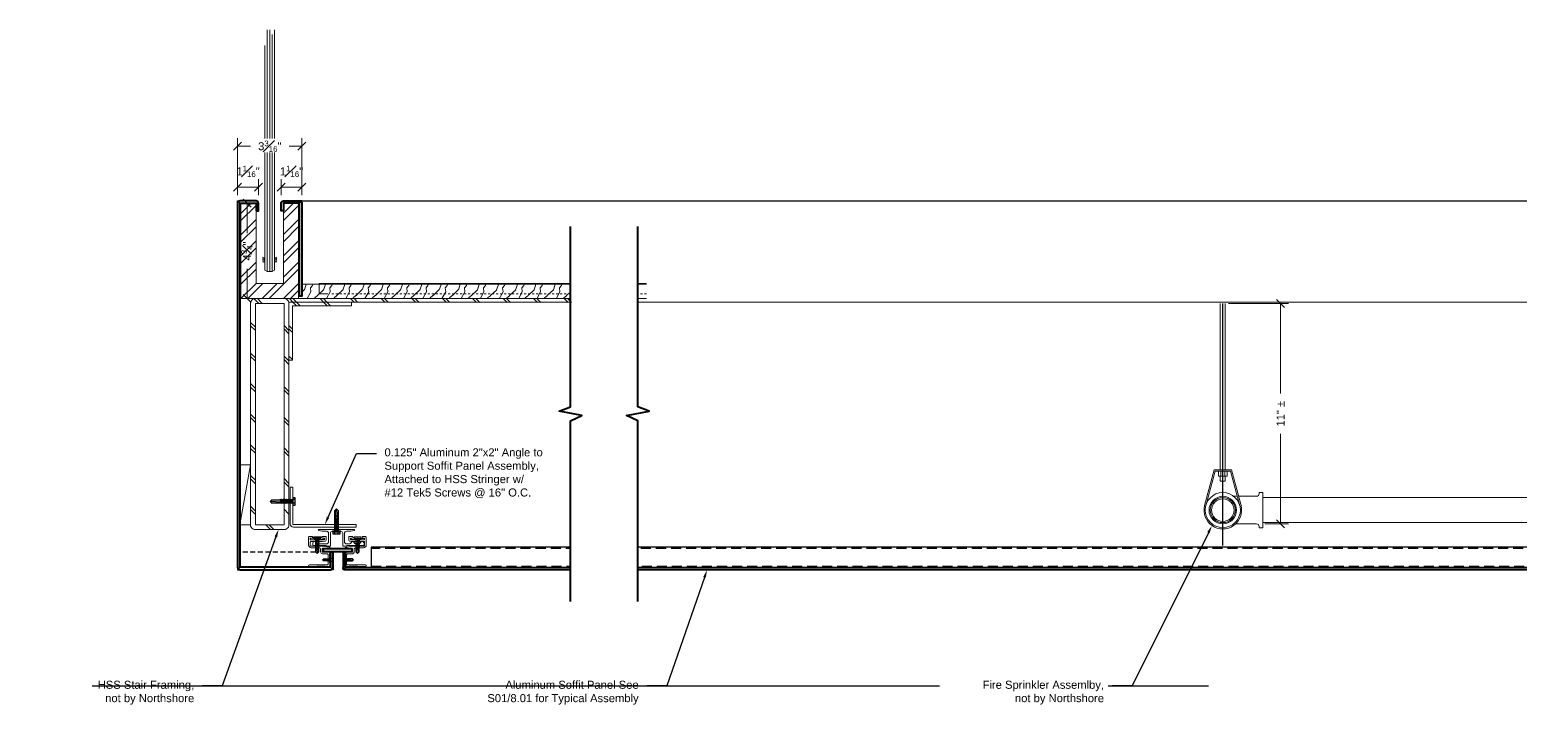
# Model space of a CAD drawing. Header units: inches. Extents: x -301 to 39679, y -468 to 370.
# Drawn here: x 497.4 to 571.8, y 79.6 to 113.3 of the extents above; entities that cross this region are included whole.
import ezdxf
from ezdxf import colors
from ezdxf.entities.mleader import LeaderData, LeaderLine
from ezdxf.math import Vec2, Vec3

# ---------------------------------------------------------------- set-up
doc = ezdxf.new("R2010")
doc.units = ezdxf.units.IN
doc.header["$MEASUREMENT"] = 0
for name, pattern in [('DASHED', [0.75, 0.5, -0.25]), ('DASHED2', [0.375, 0.25, -0.125]), ('PDF_IMPORT', [1, 0.8, -0.2])]:
    doc.linetypes.add(name, pattern=pattern)
doc.layers.get('Defpoints').update_dxf_attribs({"color": 3})
for name, color, linetype, lineweight in [('NSE-By_Others', 252, 'Continuous', 0), ('NSE-Call-Outs', 51, 'Continuous', 13), ('NSE-Dimensions', 51, 'Continuous', 13), ('NSE-Furring 01', 30, 'Continuous', 18), ('NSE-Hardware', 111, 'Continuous', 25), ('NSE-Notes', 11, 'Continuous', 40), ('NSE-Panels 01', 1, 'Continuous', 40)]:
    doc.layers.add(name, color=color, linetype=linetype, lineweight=lineweight)
doc.layers.add('NSE-Construction', color=86, linetype='Continuous', plot=False)
doc.layers.add('Wipeouts', color=7, linetype='Continuous')
doc.styles.add('004 - NSSM - Standard', font='arial.ttf', dxfattribs={"height": 0.4})
doc.styles.add('3_0-0_TEXT', font='simplex.shx', dxfattribs={"width": 0.7, "height": 0.375})
doc.dimstyles.new('$$$FASTENER$$$', dxfattribs={"dimtxt": 0.375, "dimasz": 0, "dimexe": 0, "dimexo": 0, "dimgap": 0, "dimtad": 0, "dimtih": 1, "dimtoh": 1, "dimdec": 4, "dimzin": 3, "dimdsep": 46, "dimlunit": 4, "dimtxsty": '3_0-0_TEXT', "dimblk": 'NONE', "dimcen": 0, "dimclrd": 256, "dimclre": 256, "dimclrt": 256, "dimadec": 0, "dimazin": 0, "dimtfac": 0.375, "dimtdec": 4, "dimtofl": 0, "dimtmove": 1, "dimatfit": 3, "dimldrblk": 'NONE', "dimfxl": 1, "dimtolj": 1, "dimtzin": 0, "dimarcsym": 0})
doc.dimstyles.new('004 - NSSM - Standard$0', dxfattribs={"dimtxt": 0.4, "dimasz": 0.4, "dimexe": 0.4, "dimexo": 0.4, "dimgap": 0.4, "dimtad": 0, "dimdec": 4, "dimzin": 3, "dimdsep": 46, "dimlunit": 5, "dimtxsty": '004 - NSSM - Standard', "dimblk": 'OBLIQUE', "dimcen": 0.4, "dimclrd": 256, "dimclre": 256, "dimclrt": 256, "dimazin": 0, "dimtfac": 0.7, "dimtdec": 4, "dimtmove": 1, "dimatfit": 2, "dimfxl": 1, "dimtfill": 1, "dimtfillclr": 11, "dimfrac": 1, "dimtolj": 1, "dimtzin": 0, "dimlwd": 0, "dimlwe": 0, "dimarcsym": 0})

# ---------------------------------------------------------------- blocks, each defined once
blk = doc.blocks.new('*U339')
blk.add_lwpolyline([(0, 0), (88.958, 0), (88.958, 1), (0, 1)], close=True)
at = {"linetype": 'DASHED'}
blk.add_lwpolyline([(0, 0.062), (88.958, 0.062), (88.958, 0.938), (0, 0.938)], close=True, dxfattribs=at)
blk = doc.blocks.new('*U337')
blk.add_wipeout([(0, 9.315), (0, 0.315), (-0.569, 0.112), (0.569, -0.112), (0, -0.383), (0, -9.383), (2.318, -9.384), (2.287, 9.313)]).dxf.layer = 'Wipeouts'
blk.add_lwpolyline([(0, -9.383), (0, -0.383), (0.569, -0.112), (-0.569, 0.112), (0, 0.315), (0, 9.315)])
blk = doc.blocks.new('_Oblique')
at = {"color": 0, "linetype": 'ByBlock', "lineweight": -2}
blk.add_line((-0.5, -0.5), (0.5, 0.5), dxfattribs=at)
blk = doc.blocks.new('*D334')
at = {"layer": 'Defpoints', "color": 0, "transparency": 16777216}
for p in [(507.973, 104.68), (507.973, 99.93), (508.275, 99.93)]:
    blk.add_point(p, dxfattribs=at)
at = {"layer": 'NSE-Construction', "lineweight": 0, "transparency": 16777216}
for p, q in [((508.275, 104.68), (508.275, 103.187)), ((508.373, 104.68), (508.675, 104.68)), ((508.275, 99.93), (508.275, 101.422)), ((508.373, 99.93), (508.675, 99.93))]:
    blk.add_line(p, q, dxfattribs=at)
at = {"layer": 'NSE-Construction', "lineweight": 0, "transparency": 16777216, "xscale": 0.4, "yscale": 0.4, "zscale": 0.4}
for p, rotation in [((508.275, 104.68), 90), ((508.275, 99.93), 270)]:
    blk.add_blockref('_Oblique', p, dxfattribs=dict(at, rotation=rotation))
at = {"layer": 'NSE-Construction', "transparency": 16777216, "insert": (508.275, 102.305), "char_height": 0.4, "attachment_point": 5, "rotation": 90, "style": '004 - NSSM - Standard', "bg_fill": 3, "box_fill_scale": 1.25, "bg_fill_color": 256, "bg_fill_true_color": 13158600, "bg_fill_transparency": 0}
blk.add_mtext('\\A1;4{\\H0.7x;\\S3#4;}"', dxfattribs=at)
blk = doc.blocks.new('*D332')
at = {"layer": 'Defpoints', "color": 0, "transparency": 16777216}
for p in [(507.805, 105.48), (507.805, 104.68), (508.848, 104.68)]:
    blk.add_point(p, dxfattribs=at)
at = {"layer": 'NSE-Dimensions', "lineweight": 0, "transparency": 16777216}
for p, q in [((507.805, 105.08), (507.805, 105.88)), ((508.848, 105.08), (508.848, 105.88)), ((508.848, 105.48), (507.805, 105.48))]:
    blk.add_line(p, q, dxfattribs=at)
at = {"layer": 'NSE-Dimensions', "transparency": 16777216, "insert": (508.327, 106.272), "char_height": 0.4, "attachment_point": 5, "style": '004 - NSSM - Standard', "bg_fill": 3, "box_fill_scale": 1.25, "bg_fill_color": 256, "bg_fill_true_color": 13158600, "bg_fill_transparency": 0}
blk.add_mtext('\\A1;1{\\H0.7x;\\S1#16;}"', dxfattribs=at)
at = {"layer": 'NSE-Dimensions', "lineweight": 0, "transparency": 16777216, "xscale": 0.4, "yscale": 0.4, "zscale": 0.4, "rotation": 180}
blk.add_blockref('_Oblique', (507.805, 105.48), dxfattribs=at)
at = {"layer": 'NSE-Dimensions', "lineweight": 0, "transparency": 16777216, "xscale": 0.4, "yscale": 0.4, "zscale": 0.4}
blk.add_blockref('_Oblique', (508.848, 105.48), dxfattribs=at)
blk = doc.blocks.new('*D331')
at = {"layer": 'Defpoints', "color": 0, "transparency": 16777216}
for p in [(511.016, 105.48), (509.973, 104.68), (511.016, 104.68)]:
    blk.add_point(p, dxfattribs=at)
at = {"layer": 'NSE-Dimensions', "lineweight": 0, "transparency": 16777216}
for p, q in [((509.973, 105.08), (509.973, 105.88)), ((511.016, 105.08), (511.016, 105.88)), ((509.973, 105.48), (511.016, 105.48))]:
    blk.add_line(p, q, dxfattribs=at)
at = {"layer": 'NSE-Dimensions', "transparency": 16777216, "insert": (510.494, 106.272), "char_height": 0.4, "attachment_point": 5, "style": '004 - NSSM - Standard', "bg_fill": 3, "box_fill_scale": 1.25, "bg_fill_color": 256, "bg_fill_true_color": 13158600, "bg_fill_transparency": 0}
blk.add_mtext('\\A1;1{\\H0.7x;\\S1#16;}"', dxfattribs=at)
at = {"layer": 'NSE-Dimensions', "lineweight": 0, "transparency": 16777216, "xscale": 0.4, "yscale": 0.4, "zscale": 0.4, "rotation": 180}
blk.add_blockref('_Oblique', (509.973, 105.48), dxfattribs=at)
at = {"layer": 'NSE-Dimensions', "lineweight": 0, "transparency": 16777216, "xscale": 0.4, "yscale": 0.4, "zscale": 0.4}
blk.add_blockref('_Oblique', (511.016, 105.48), dxfattribs=at)
blk = doc.blocks.new('*D333')
at = {"layer": 'Defpoints', "color": 0, "transparency": 16777216}
for p in [(507.805, 107.525), (507.805, 104.68), (511.016, 104.68)]:
    blk.add_point(p, dxfattribs=at)
at = {"layer": 'NSE-Construction', "lineweight": 0, "transparency": 16777216}
for p, q in [((507.805, 105.08), (507.805, 107.925)), ((511.016, 105.08), (511.016, 107.925)), ((507.805, 107.525), (508.446, 107.525)), ((511.016, 107.525), (510.375, 107.525))]:
    blk.add_line(p, q, dxfattribs=at)
at = {"layer": 'NSE-Construction', "lineweight": 0, "transparency": 16777216, "xscale": 0.4, "yscale": 0.4, "zscale": 0.4, "rotation": 180}
blk.add_blockref('_Oblique', (507.805, 107.525), dxfattribs=at)
at = {"layer": 'NSE-Construction', "lineweight": 0, "transparency": 16777216, "xscale": 0.4, "yscale": 0.4, "zscale": 0.4}
blk.add_blockref('_Oblique', (511.016, 107.525), dxfattribs=at)
at = {"layer": 'NSE-Construction', "transparency": 16777216, "insert": (509.41, 107.525), "char_height": 0.4, "attachment_point": 5, "style": '004 - NSSM - Standard', "bg_fill": 3, "box_fill_scale": 1.25, "bg_fill_color": 256, "bg_fill_true_color": 13158600, "bg_fill_transparency": 0}
blk.add_mtext('\\A1;3{\\H0.7x;\\S3#16;}"', dxfattribs=at)
blk = doc.blocks.new('*U49')
at = {"linetype": 'Continuous'}
blk.add_lwpolyline([(0.642, 1.543), (0.77, 1.543, -0.414214), (0.9, 1.413), (0.9, 1.041, 0.414214), (1, 0.941), (1.109, 0.941, -0.414214), (1.205, 0.845), (1.205, 0.616, 0.414214), (1.255, 0.566), (1.71, 0.566, 0.414214), (1.76, 0.616), (1.76, 1.503, -1), (1.84, 1.503), (1.84, 1.121, -0.302776), (1.827, 1.103, 0.666667), (1.827, 1.08, -0.666667), (1.827, 1.043, 0.666667), (1.827, 1.02, -0.666667), (1.827, 0.983, 0.666667), (1.827, 0.96, -0.666667), (1.827, 0.923, 0.666667), (1.827, 0.9, -0.666667), (1.827, 0.863, 0.666667), (1.827, 0.84, -0.666667), (1.827, 0.803, 0.666667), (1.827, 0.78, -0.666667), (1.827, 0.743, 0.666667), (1.827, 0.72, -0.302776), (1.84, 0.701), (1.84, 0.539, -0.198912), (1.835, 0.528), (1.797, 0.491, -0.198912), (1.786, 0.486), (1.654, 0.486, -0.302776), (1.636, 0.498, 0.666667), (1.612, 0.498, -0.666667), (1.576, 0.498, 0.666667), (1.552, 0.498, -0.666667), (1.516, 0.498, 0.666667), (1.492, 0.498, -0.666667), (1.456, 0.498, 0.666667), (1.432, 0.498, -0.666667), (1.396, 0.498, 0.666667), (1.372, 0.498, -0.666667), (1.336, 0.498, 0.666667), (1.312, 0.498, -0.666667), (1.276, 0.498, 0.666667), (1.252, 0.498, -0.666667), (1.216, 0.498, 0.666667), (1.192, 0.498, -0.302776), (1.174, 0.486), (1.141, 0.486, -0.414214), (1.125, 0.502), (1.125, 0.845, 0.414214), (1.109, 0.861), (0.948, 0.861, 0.414214), (0.932, 0.845), (0.932, 0.58, -0.045635), (0.931, 0.577), (0.917, 0.5, -0.832406), (0.883, 0.5), (0.82, 0.843, -0.045635), (0.82, 0.845), (0.82, 1.413, 0.414214), (0.77, 1.463), (0.642, 1.463, 0.414214), (0.592, 1.413), (0.592, 0.861, -0.01996), (0.592, 0.86), (0.581, 0.719, -0.391021), (0.531, 0.673), (0.354, 0.673, -0.414214), (0.338, 0.689), (0.338, 0.849, -1), (0.418, 0.849), (0.418, 0.769, 0.414214), (0.434, 0.753), (0.496, 0.753, 0.414214), (0.512, 0.769), (0.512, 1.086, -0.262938), (0.52, 1.1, 0.564932), (0.52, 1.125, -0.262938), (0.512, 1.139), (0.512, 1.447, 0.414214), (0.496, 1.463), (0.434, 1.463, 0.414214), (0.418, 1.447), (0.418, 1.383, -1), (0.338, 1.383), (0.338, 1.493, -0.414214), (0.388, 1.543), (0.706, 1.543)], format="xyb", dxfattribs=at)
at = {"linetype": 'DASHED', "lineweight": 0, "transparency": 16777216}
blk.add_lwpolyline([(0.496, 0.772), (0.496, 1.452), (0.434, 1.452), (0.434, 0.772)], close=True, dxfattribs=at)
blk = doc.blocks.new('_None')
blk = doc.blocks.new('*U48')
at = {"transparency": 16777216}
blk.add_lwpolyline([(0.798, -0.617), (0.806, -0.625), (0.798, -0.632), (0.806, -0.64), (0.798, -0.647), (0.806, -0.655), (0.798, -0.662), (0.806, -0.67), (0.798, -0.677), (0.806, -0.685), (0.798, -0.692), (0.806, -0.7), (0.798, -0.707), (0.806, -0.715), (0.798, -0.722), (0.806, -0.73), (0.798, -0.737), (0.806, -0.745), (0.798, -0.752), (0.806, -0.76), (0.798, -0.767), (0.806, -0.775), (0.798, -0.782), (0.806, -0.79), (0.798, -0.797), (0.806, -0.805), (0.798, -0.812), (0.806, -0.82), (0.798, -0.827), (0.806, -0.835), (0.798, -0.842), (0.806, -0.85), (0.798, -0.857), (0.806, -0.865), (0.798, -0.872), (0.806, -0.88), (0.798, -0.887), (0.806, -0.895), (0.798, -0.902), (0.806, -0.91), (0.798, -0.917), (0.806, -0.925), (0.798, -0.932), (0.806, -0.94), (0.798, -0.947), (0.806, -0.955), (0.798, -0.962), (0.806, -0.97), (0.798, -0.977), (0.806, -0.985), (0.798, -0.992), (0.806, -1), (0.798, -1.007), (0.806, -1.015), (0.798, -1.022), (0.806, -1.03), (0.798, -1.037), (0.806, -1.045), (0.798, -1.052), (0.806, -1.06), (0.798, -1.067), (0.806, -1.075), (0.798, -1.082), (0.806, -1.09), (0.798, -1.097), (0.806, -1.105), (0.798, -1.112), (0.806, -1.12), (0.798, -1.127), (0.806, -1.135), (0.798, -1.142), (0.806, -1.15), (0.798, -1.157), (0.806, -1.165), (0.806, -1.187), (0.789, -1.35, -0.383421), (0.761, -1.375), (0.716, -1.375, -0.918526), (0.679, -1.179, 0.337188), (0.716, -1.131), (0.716, -0.948, 0.337188), (0.679, -0.9, -0.760886), (0.679, -0.707, 0.337188), (0.716, -0.659), (0.716, -0.497, 0.414214), (0.616, -0.397), (0.19, -0.397, 0.414214), (0.09, -0.497), (0.09, -0.71), (0.055, -0.875, -0.900068), (0, -0.87), (0, -0.015, 1), (0, 0.015), (0, 0.87, -0.900068), (0.055, 0.875), (0.09, 0.71), (0.09, 0.497, 0.414214), (0.19, 0.397), (0.616, 0.397, 0.414214), (0.716, 0.497), (0.716, 0.835, 1), (0.716, 0.855), (0.716, 0.869, 1), (0.716, 0.889), (0.716, 0.943, 0.337188), (0.679, 0.991, -0.873386), (0.706, 1.187), (0.761, 1.187, -0.383421), (0.789, 1.163), (0.806, 1), (0.806, 0.513), (0.836, 0.513), (0.836, 0.397), (0.825, 0.307), (0.19, 0.307, 0.414214), (0.09, 0.207), (0.09, 0.015, 1), (0.09, -0.015), (0.09, -0.207, 0.414214), (0.19, -0.307), (0.825, -0.307), (0.836, -0.397), (0.836, -0.513), (0.806, -0.513), (0.806, -0.55), (0.798, -0.557), (0.806, -0.565), (0.798, -0.572), (0.806, -0.58), (0.798, -0.587), (0.806, -0.595), (0.798, -0.602), (0.806, -0.61)], format="xyb", close=True, dxfattribs=at)
blk = doc.blocks.new('*U336')
blk.add_wipeout([(0, 9.315), (0, 0.315), (0.569, 0.112), (-0.569, -0.112), (0, -0.383), (0, -9.383), (-1.282, -9.387), (-1.251, 9.311)]).dxf.layer = 'Wipeouts'
blk.add_lwpolyline([(0, -9.383), (0, -0.383), (-0.569, -0.112), (0.569, 0.112), (0, 0.315), (0, 9.315)])
blk = doc.blocks.new('*U330')
for p, q in [((0, 2), (-0.125, 2)), ((-0.125, 2), (-0.125, 0.156)), ((0, 0.156), (0, 2)), ((-0.156, 0.125), (-3.289, 0.125)), ((-3.289, 0.125), (-3.289, 0)), ((-3.289, 0), (-0.156, 0))]:
    blk.add_line(p, q)
for radius in [0.156, 0.031]:
    blk.add_arc((-0.156, 0.156), radius, 270, 360)
blk = doc.blocks.new('*U153')
blk.add_line((0.523, 2.992), (0, 0))
blk.add_lwpolyline([(0.523, 2.992), (0.523, 0), (0, 0), (0, 2.992)], close=True)
blk = doc.blocks.new('*D358')
at = {"layer": 'Defpoints', "color": 0, "transparency": 16777216}
for p in [(556.809, 99.687), (558.622, 88.702), (559.817, 88.702)]:
    blk.add_point(p, dxfattribs=at)
at = {"layer": 'NSE-Dimensions', "lineweight": 0, "transparency": 16777216}
for p, q in [((557.209, 99.687), (560.217, 99.687)), ((559.817, 99.687), (559.817, 95.195)), ((559.817, 88.702), (559.817, 93.195)), ((559.022, 88.702), (560.217, 88.702))]:
    blk.add_line(p, q, dxfattribs=at)
at = {"layer": 'NSE-Dimensions', "lineweight": 0, "transparency": 16777216, "xscale": 0.4, "yscale": 0.4, "zscale": 0.4}
for p, rotation in [((559.817, 99.687), 90), ((559.817, 88.702), 270)]:
    blk.add_blockref('_Oblique', p, dxfattribs=dict(at, rotation=rotation))
at = {"layer": 'NSE-Dimensions', "transparency": 16777216, "insert": (559.817, 94.195), "char_height": 0.4, "attachment_point": 5, "rotation": 90, "style": '004 - NSSM - Standard', "bg_fill": 3, "box_fill_scale": 1.25, "bg_fill_color": 256, "bg_fill_true_color": 13158600, "bg_fill_transparency": 0}
blk.add_mtext('\\A1;11" %%P', dxfattribs=at)
blk = doc.blocks.new('*U31')
for points in [[(-0.011, 0.18), (-0.011, -0.18)], [(0.052, -0.18), (0.052, 0.18)]]:
    blk.add_lwpolyline(points)
for centre, start, end in [((0.02, 0.117), 63.73196, 116.26804), ((0.02, -0.117), 243.73196, 296.26804)]:
    blk.add_arc(centre, 0.0706, start, end)
for points in [[(0.052, 0.065), (0.735, 0.065), (0.802, 0), (0.735, -0.065), (0.052, -0.065), (0.052, 0.065)], [(0.735, 0.065), (0.607, 0.037), (0.569, 0), (0.607, -0.037), (0.735, -0.065)], [(0.607, 0.037), (0.802, 0)]]:
    blk.add_leader(points, dimstyle='$$$FASTENER$$$')
at = {"has_arrowhead": 0}
for points in [[(0.081, 0.065), (0.089, 0.095), (0.14, -0.095), (0.148, -0.065)], [(0.143, 0.065), (0.151, 0.095), (0.202, -0.095), (0.21, -0.065)], [(0.206, 0.065), (0.214, 0.095), (0.265, -0.095), (0.273, -0.065)], [(0.268, 0.065), (0.276, 0.095), (0.327, -0.095), (0.335, -0.065)], [(0.331, 0.065), (0.339, 0.095), (0.39, -0.095), (0.398, -0.065)], [(0.393, 0.065), (0.401, 0.095), (0.452, -0.095), (0.46, -0.065)], [(0.456, 0.065), (0.464, 0.095), (0.515, -0.095), (0.523, -0.065)], [(0.518, 0.065), (0.526, 0.095), (0.577, -0.095), (0.585, -0.065)], [(0.052, 0), (0.077, -0.095), (0.085, -0.065)]]:
    blk.add_leader(points, dimstyle='$$$FASTENER$$$', dxfattribs=at)
blk = doc.blocks.new('*U149')
for p, q in [((-0.061, 0.09), (0.028, 0.09)), ((-0.061, -0.09), (0.028, -0.09))]:
    blk.add_line(p, q)
for points in [[(0.028, 0.181), (-0.061, 0.181, 0.414214), (-0.073, 0.168), (-0.073, -0.168, 0.414214), (-0.061, -0.18), (0.028, -0.18)], [(-0.073, 0.103, 0.414214), (-0.061, 0.09, 0.414214), (-0.073, 0.078)], [(-0.073, -0.078, 0.414214), (-0.061, -0.09, 0.414214), (-0.073, -0.103)]]:
    blk.add_lwpolyline(points, format="xyb")
blk.add_lwpolyline([(0.052, 0.196), (0.028, 0.196), (0.028, -0.196), (0.052, -0.196)], close=True)
for points in [[(0.052, 0.08), (1.094, 0.08), (1.177, 0), (1.094, -0.08), (0.052, -0.08), (0.052, 0.08)], [(1.094, 0.08), (0.628, 0.038), (0.59, 0), (0.628, -0.038), (1.094, -0.08)], [(0.628, 0.038), (1.177, 0)]]:
    blk.add_leader(points, dimstyle='$$$FASTENER$$$')
at = {"has_arrowhead": 0}
for points in [[(0.057, 0.08), (0.064, 0.108), (0.122, -0.108), (0.13, -0.08)], [(0.099, 0.08), (0.106, 0.108), (0.164, -0.108), (0.171, -0.08)], [(0.14, 0.08), (0.148, 0.108), (0.206, -0.108), (0.213, -0.08)], [(0.182, 0.08), (0.189, 0.108), (0.247, -0.108), (0.255, -0.08)], [(0.224, 0.08), (0.231, 0.108), (0.289, -0.108), (0.296, -0.08)], [(0.265, 0.08), (0.273, 0.108), (0.331, -0.108), (0.338, -0.08)], [(0.307, 0.08), (0.314, 0.108), (0.372, -0.108), (0.38, -0.08)], [(0.349, 0.08), (0.356, 0.108), (0.414, -0.108), (0.421, -0.08)], [(0.39, 0.08), (0.398, 0.108), (0.456, -0.108), (0.463, -0.08)], [(0.432, 0.08), (0.439, 0.108), (0.497, -0.108), (0.505, -0.08)], [(0.474, 0.08), (0.481, 0.108), (0.539, -0.108), (0.546, -0.08)], [(0.515, 0.08), (0.523, 0.108), (0.581, -0.108), (0.588, -0.08)], [(0.557, 0.08), (0.564, 0.108), (0.622, -0.108), (0.63, -0.08)], [(0.599, 0.08), (0.606, 0.108), (0.664, -0.108), (0.671, -0.08)], [(0.052, 0), (0.081, -0.108), (0.088, -0.08)]]:
    blk.add_leader(points, dimstyle='$$$FASTENER$$$', dxfattribs=at)
blk = doc.blocks.new('*U30')
blk.add_lwpolyline([(0.035, -0.125), (0.035, 0.125), (0.052, 0.125), (0.052, -0.125)], close=True)
for points in [[(0.052, 0.11), (0.136, 0.05), (0.5, 0.05), (0.552, 0), (0.5, -0.05), (0.136, -0.05), (0.052, -0.11), (0.052, 0.11)], [(0.5, 0.05), (0.402, 0.029), (0.373, 0), (0.402, -0.029), (0.5, -0.05)], [(0.402, 0.029), (0.552, 0)]]:
    blk.add_leader(points, dimstyle='$$$FASTENER$$$')
at = {"has_arrowhead": 0}
for points in [[(0.143, 0.05), (0.148, 0.069), (0.184, -0.063), (0.187, -0.051)], [(0.175, 0.05), (0.18, 0.069), (0.215, -0.063), (0.218, -0.051)], [(0.206, 0.05), (0.211, 0.069), (0.246, -0.063), (0.25, -0.051)], [(0.237, 0.05), (0.242, 0.069), (0.278, -0.063), (0.281, -0.051)], [(0.268, 0.05), (0.273, 0.069), (0.309, -0.063), (0.312, -0.051)], [(0.3, 0.05), (0.305, 0.069), (0.34, -0.063), (0.343, -0.051)], [(0.331, 0.05), (0.336, 0.069), (0.371, -0.063), (0.375, -0.051)], [(0.362, 0.05), (0.367, 0.069), (0.403, -0.063), (0.406, -0.051)], [(0.136, 0), (0.153, -0.063), (0.156, -0.051)]]:
    blk.add_leader(points, dimstyle='$$$FASTENER$$$', dxfattribs=at)
blk = doc.blocks.new('*U335')
blk.add_lwpolyline([(91.581, -0.119), (0.125, -0.125), (0.125, -0.876), (0, -0.876), (0, -0.125, -0.414214), (0.125, 0), (91.581, 0.006, -0.414214), (91.706, -0.119)], format="xyb")
blk.add_lwpolyline([(91.581, -0.119), (91.581, -0.87), (91.706, -0.869), (91.706, -0.119)])
at = {"layer": 'Defpoints'}
for p, q in [((91.706, 0.006), (91.52, -0.179)), ((91.581, -0.87), (91.528, -0.87))]:
    blk.add_line(p, q, dxfattribs=at)
blk.add_lwpolyline([(91.581, 0.006), (91.706, 0.006), (91.706, -0.119)], dxfattribs=at)
at = {"layer": 'NSE-Hardware', "xscale": -1}
blk.add_blockref('*U30', (91.74, -0.494), dxfattribs=at)

msp = doc.modelspace()

# ---------------------------------------------------------------- linework, layer by layer
at = {"color": 8, "linetype": 'DASHED2'}
msp.add_line((511.68911, 87.29144), (507.9564, 87.29144), dxfattribs=at)
at = {"layer": 'Defpoints'}
for p, q in [((507.79896, 86.41637), (507.98425, 86.60165)), ((512.56411, 86.41637), (512.37882, 86.60165))]:
    msp.add_line(p, q, dxfattribs=at)
for points in [[(507.79896, 86.54137), (507.79896, 86.41637), (507.92396, 86.41637)], [(512.56411, 86.54137), (512.56411, 86.41637), (512.43911, 86.41637)]]:
    msp.add_lwpolyline(points, dxfattribs=at)
at = {"layer": 'NSE-By_Others'}
for p, q in [((509.17049, 101.34391), (509.17049, 112.55162)), ((509.10649, 101.97749), (509.0489, 102.00309)), ((509.17049, 102.00309), (509.10649, 101.97749)), ((509.70807, 101.97749), (509.65047, 102.00309)), ((509.76567, 102.00309), (509.70807, 101.97749)), ((509.28569, 101.27991), (509.17049, 101.34391)), ((528.19715, 100.65274), (511.01567, 100.65274)), ((510.36724, 99.92957), (528.19715, 99.92957)), ((587.90812, 99.75038), (510.36724, 99.75038)), ((556.80918, 91.38963), (556.80918, 99.68724)), ((557.05918, 91.38963), (557.05918, 99.68724)), ((556.02467, 89.617), (556.49668, 91.38963)), ((556.08507, 89.60092), (556.54472, 91.32713)), ((556.49668, 91.38963), (557.37168, 91.38963)), ((556.54472, 91.32713), (557.32365, 91.32713)), ((556.80918, 90.82713), (556.80918, 91.07713)), ((556.80918, 90.82713), (557.05918, 90.82713)), ((556.83533, 91.32713), (556.83533, 91.07713)), ((557.03304, 91.32713), (557.03304, 91.07713)), ((557.05918, 90.82713), (557.05918, 91.07713)), ((557.7833, 89.60092), (557.32365, 91.32713)), ((557.84369, 89.617), (557.37168, 91.38963)), ((557.47545, 90.07713), (557.65649, 90.07713)), ((557.72117, 90.07713), (558.62168, 90.07713)), ((558.74668, 90.26463), (558.93418, 90.26463)), ((558.74668, 90.26463), (558.74668, 90.20213)), ((558.93418, 90.26463), (558.93418, 88.51463)), ((558.93418, 90.01463), (581.10033, 90.01463)), ((557.57156, 88.70213), (558.62168, 88.70213)), ((558.74668, 88.57713), (558.74668, 88.51463)), ((558.74668, 88.51463), (558.93418, 88.51463)), ((558.93418, 88.76463), (581.10033, 88.76463))]:
    msp.add_line(p, q, dxfattribs=at)
for points in [[(509.65047, 113.32586), (509.65047, 101.34391), (509.52888, 101.27991), (509.28569, 101.27991), (509.28569, 113.32456)], [(509.40728, 113.32499), (509.40728, 101.27991)], [(509.52888, 113.09955), (509.52888, 101.27991)], [(509.0489, 101.94549), (509.10649, 101.91989), (509.17049, 101.93909)], [(509.0489, 101.88149), (509.10649, 101.86229), (509.17049, 101.88149)], [(509.0489, 101.82389), (509.10649, 101.79829), (509.17049, 101.82389)], [(509.76567, 101.94549), (509.70807, 101.91989), (509.65047, 101.93909)], [(509.76567, 101.88149), (509.70807, 101.86229), (509.65047, 101.88149)], [(509.76567, 101.82389), (509.70807, 101.79829), (509.65047, 101.82389)], [(509.0489, 101.7599), (509.10649, 101.7407), (509.17049, 101.7599)], [(509.76567, 101.7599), (509.70807, 101.7407), (509.65047, 101.7599)], [(511.01567, 100.25842), (511.14161, 100.37755)], [(511.13521, 100.37115), (511.21201, 100.58234), (511.21201, 100.65274)], [(511.27601, 99.92957), (511.4616, 100.27516), (511.4424, 100.46715), (511.5384, 100.58234), (511.56399, 100.65274)], [(511.79438, 100.08956), (512.10157, 100.37755)], [(512.30636, 100.17276), (511.86478, 100.17276), (511.86478, 100.65274), (511.86478, 100.68474), (528.19715, 100.68474)], [(512.09517, 100.37115), (512.17197, 100.58234), (512.17197, 100.65274)], [(512.23597, 99.92957), (512.42156, 100.27516), (512.40236, 100.46715), (512.49836, 100.58234), (512.52395, 100.65274)], [(512.75435, 100.08956), (513.06153, 100.37755)], [(513.05513, 100.37115), (513.13193, 100.58234), (513.13193, 100.65274)], [(513.19593, 99.92957), (513.38152, 100.27516), (513.36232, 100.46715), (513.45832, 100.58234), (513.48392, 100.65274)], [(513.71431, 100.08956), (514.02149, 100.37755)], [(514.01509, 100.37115), (514.09189, 100.58234), (514.09189, 100.65274)], [(514.15589, 99.92957), (514.34148, 100.27516), (514.32228, 100.46715), (514.41828, 100.58234), (514.44388, 100.65274)], [(514.67427, 100.08956), (514.98145, 100.37755)], [(514.97506, 100.37115), (515.05185, 100.58234), (515.05185, 100.65274)], [(515.11585, 99.92957), (515.30144, 100.27516), (515.28224, 100.46715), (515.37824, 100.58234), (515.39744, 100.65274)], [(515.63423, 100.08956), (515.94142, 100.37755)], [(515.93502, 100.37115), (516.01181, 100.58234), (516.01181, 100.65274)], [(516.07581, 99.92957), (516.2614, 100.27516), (516.2422, 100.46715), (516.3382, 100.58234), (516.3574, 100.65274)], [(516.59419, 100.08956), (516.90138, 100.37755)], [(516.89498, 100.37115), (516.97177, 100.58234), (516.97177, 100.65274)], [(517.03577, 99.92957), (517.22136, 100.27516), (517.20216, 100.46715), (517.29816, 100.58234), (517.31736, 100.65274)], [(517.55415, 100.08956), (517.86134, 100.37755)], [(517.85494, 100.37115), (517.93173, 100.58234), (517.93173, 100.65274)], [(517.99573, 99.92957), (518.18132, 100.27516), (518.16213, 100.46715), (518.25812, 100.58234), (518.27732, 100.65274)], [(518.51411, 100.08956), (518.8213, 100.37755)], [(518.8149, 100.37115), (518.8917, 100.58234), (518.8917, 100.65274)], [(518.94929, 99.92957), (519.14129, 100.27516), (519.12209, 100.46715), (519.21808, 100.58234), (519.23728, 100.65274)], [(519.46127, 100.08316), (519.76846, 100.37115)], [(519.76206, 100.36475), (519.83886, 100.57594), (519.83886, 100.64634)], [(519.89645, 99.92317), (520.08205, 100.26876), (520.06285, 100.46075), (520.15884, 100.57594), (520.18444, 100.64634)], [(520.42123, 100.08316), (520.72842, 100.37115)], [(520.72202, 100.36475), (520.79882, 100.57594)], [(520.79242, 100.57594), (520.79242, 100.64634)], [(520.85642, 99.92317), (521.04201, 100.26876), (521.02281, 100.46075), (521.11881, 100.57594), (521.1444, 100.64634)], [(521.36655, 100.08316), (521.67374, 100.37115)], [(521.66734, 100.36475), (521.74414, 100.57594), (521.74414, 100.64634)], [(521.80813, 99.92317), (521.99372, 100.26876), (521.97453, 100.46075), (522.07052, 100.57594), (522.08972, 100.64634)], [(522.28996, 100.08316), (522.59715, 100.37115)], [(522.59075, 100.36475), (522.66754, 100.57594), (522.66754, 100.64634)], [(522.73154, 99.92317), (522.91713, 100.26876), (522.89793, 100.46075), (522.99393, 100.57594), (523.01313, 100.64634)], [(524.20988, 100.08316), (524.51707, 100.37115)], [(524.51067, 100.36475), (524.58746, 100.57594), (524.58746, 100.64634)], [(510.74483, 99.57118), (510.56563, 99.75038), (510.38644, 99.92957)], [(513.48392, 99.75038), (513.48392, 99.57118), (510.54644, 99.57118), (511.26961, 99.57118)], [(510.91762, 99.57118), (510.73843, 99.75038), (510.55923, 99.92957)], [(511.64079, 99.92957), (511.65359, 99.96797), (511.78798, 100.08316)], [(512.27437, 99.57118), (512.09517, 99.75038), (511.91598, 99.92957)], [(512.44076, 99.57118), (512.26157, 99.75038), (512.08237, 99.92957)], [(512.60075, 99.92957), (512.61355, 99.96797), (512.74795, 100.08316)], [(513.61831, 99.75038), (513.43912, 99.92957)], [(513.56071, 99.92957), (513.57351, 99.96797), (513.70791, 100.08316)], [(513.7911, 99.75038), (513.61191, 99.92957)], [(514.52067, 99.92957), (514.53347, 99.96797), (514.66787, 100.08316)], [(515.14785, 99.75038), (514.96866, 99.92957)], [(515.31424, 99.75038), (515.13505, 99.92957)], [(515.48063, 99.92957), (515.49343, 99.96797), (515.62783, 100.08316)], [(516.4406, 99.92957), (516.4534, 99.96797), (516.58779, 100.08316)], [(516.67099, 99.75038), (516.49179, 99.92957)], [(516.84378, 99.75038), (516.66459, 99.92957)], [(517.40056, 99.92957), (517.41336, 99.96797), (517.54775, 100.08316)], [(518.20052, 99.75038), (518.02133, 99.92957)], [(518.36692, 99.75038), (518.18772, 99.92957)], [(518.36052, 99.92957), (518.37332, 99.96797), (518.50771, 100.08316)], [(519.32048, 99.92957), (519.33328, 99.96797)], [(519.32688, 99.96797), (519.46127, 100.08316)], [(519.71086, 99.74398), (519.53167, 99.92317)], [(519.88366, 99.74398), (519.70446, 99.92317)], [(520.26764, 99.92317), (520.27404, 99.96157), (520.40843, 100.07676)], [(521.2404, 99.74398), (521.06121, 99.92317)], [(521.21296, 99.92317), (521.22576, 99.96157), (521.36015, 100.07676)], [(521.40679, 99.74398), (521.2276, 99.92317)], [(522.13636, 99.92317), (522.14916, 99.96157), (522.28356, 100.07676)], [(522.76354, 99.74398), (522.58435, 99.92317)], [(522.92993, 99.74398), (522.75074, 99.92317)], [(523.09632, 99.92317), (523.10912, 99.96157), (523.24352, 100.07676)], [(508.69051, 98.50243), (508.44732, 98.74562)], [(508.69051, 98.33603), (508.44732, 98.57283)], [(510.36724, 98.34883), (510.13045, 98.59202)], [(510.36724, 98.18244), (510.13045, 98.41923)], [(510.54644, 98.41283), (510.36724, 98.59202)], [(510.54644, 98.24211), (510.36724, 98.42615)], [(508.69051, 96.97929), (508.44732, 97.21608)], [(508.69051, 96.8065), (508.44732, 97.04969)], [(510.36724, 96.8257), (510.13045, 97.06249)], [(510.36724, 96.6529), (510.13045, 96.89609)], [(510.54644, 96.88969), (510.36724, 97.06889)], [(510.3989, 96.87049), (510.36724, 96.90301)], [(508.69051, 95.44975), (508.44732, 95.69294)], [(508.69051, 95.28336), (508.44732, 95.52015)], [(510.36724, 95.29616), (510.13045, 95.53935)], [(510.36724, 95.12977), (510.13045, 95.36656)], [(508.69051, 93.92661), (508.44732, 94.1634)], [(508.69051, 93.75382), (508.44732, 93.99701)], [(510.36724, 93.77302), (510.13045, 94.00981)], [(510.36724, 93.60023), (510.13045, 93.84342)], [(508.69051, 92.39708), (508.44732, 92.64027)], [(508.69051, 92.23068), (508.44732, 92.46747)], [(510.36724, 92.24348), (510.13045, 92.48667)], [(510.36724, 92.07709), (510.13045, 92.31388)], [(508.69051, 90.87394), (508.44732, 91.11073)], [(508.69051, 90.70115), (508.44732, 90.94434)], [(510.36724, 90.72034), (510.13045, 90.95713)], [(510.36724, 90.54755), (510.13045, 90.79074)], [(508.69051, 89.3444), (508.44732, 89.58759)], [(508.69051, 89.17801), (508.44732, 89.4148)], [(510.36724, 89.19081), (510.13045, 89.434)], [(509.45208, 88.41644), (509.20889, 88.65323)], [(509.61847, 88.41644), (509.38168, 88.65323)]]:
    msp.add_lwpolyline(points, dxfattribs=at)
for points in [[(513.48392, 99.57118), (510.54644, 99.57118), (510.54644, 96.87049), (510.36724, 96.87049), (510.36724, 99.75038), (513.48392, 99.75038)], [(557.1534, 91.07713), (556.71497, 91.07713), (556.71497, 91.32713), (557.1534, 91.32713)]]:
    msp.add_lwpolyline(points, close=True, dxfattribs=at)
at = {"layer": 'NSE-By_Others', "linetype": 'PDF_IMPORT', "ltscale": 0.113329}
msp.add_lwpolyline([(528.19715, 100.17276), (512.48556, 100.17276)], dxfattribs=at)
at = {"layer": 'NSE-By_Others'}
for radius in [0.875, 0.6875, 0.625, 0.5625]:
    msp.add_circle((556.93418, 89.38963), radius, dxfattribs=at)
for centre, radius, start, end in [((558.62168, 90.20213), 0.125, 270, 0), ((556.93418, 89.38963), 0.9375, 165.9637565, 14.0362435), ((558.62168, 88.57713), 0.125, 0, 90)]:
    msp.add_arc(centre, radius, start, end, dxfattribs=at)
at = {"layer": 'NSE-Construction'}
msp.add_line((556.93418, 87.62839), (556.93418, 99.68724), dxfattribs=at)
at = {"layer": 'NSE-Panels 01'}
for points in [[(512.07017, 87.45198), (512.07017, 87.32698), (513.51136, 87.32698), (513.51136, 87.45198)], [(507.79896, 86.54137), (507.79896, 86.54137)]]:
    msp.add_lwpolyline(points, close=True, dxfattribs=at)

# ---------------------------------------------------------------- block references
at = {"layer": 'NSE-By_Others'}
msp.add_blockref('*U153', (507.92395, 88.65323), dxfattribs=at)
at = {"layer": 'NSE-Furring 01', "xscale": -1}
msp.add_blockref('*U330', (510.42974, 88.54137), dxfattribs=at)
at = {"layer": 'NSE-Furring 01', "xscale": -1, "rotation": 90}
for name, p in [('*U49', (512.88823, 88.41774)), ('*U48', (512.73931, 88.42566))]:
    msp.add_blockref(name, p, dxfattribs=at)
at = {"layer": 'NSE-Furring 01', "rotation": 269.9999999999999}
msp.add_blockref('*U49', (512.67741, 88.41643), dxfattribs=at)
at = {"layer": 'NSE-Hardware'}
for name, p, rotation in [('*U149', (510.60636, 89.82282), 180), ('*U149', (512.73782, 88.28404), 90), ('*U31', (511.77586, 88.03548), 270), ('*U31', (513.78978, 88.03417), 270), ('*U30', (512.59878, 86.91705), 180)]:
    msp.add_blockref(name, p, dxfattribs=dict(at, rotation=rotation))
msp.add_blockref('*U339', (514.46033, 86.54144), dxfattribs=at)
at = {"layer": 'NSE-Panels 01', "rotation": 180}
msp.add_blockref('*U335', (604.76978, 86.41644), dxfattribs=at)

# ---------------------------------------------------------------- dimensions: what is measured, and where the dimension line sits
at = {"layer": 'NSE-Construction'}
dim = msp.add_linear_dim(base=(508.27471, 99.92957), p1=(507.97298, 104.67957), p2=(507.97298, 99.92957), angle=90, dimstyle='004 - NSSM - Standard$0', override={"dimpost": '"'}, dxfattribs=at)
dim.commit()
dim.dimension.update_dxf_attribs({"geometry": '*D334', "text_midpoint": (508.27471, 102.30457)})

# ---------------------------------------------------------------- next in the draw order: linework, layer by layer
at = {"layer": 'NSE-By_Others'}
for points in [[(510.36724, 88.65323), (510.36084, 88.58923), (510.33524, 88.53163), (510.29685, 88.48684), (510.24565, 88.44844), (510.18805, 88.42284), (510.13045, 88.41644), (508.69051, 88.41644), (508.62651, 88.42284), (508.56892, 88.44844), (508.51772, 88.48684), (508.47932, 88.53163), (508.45372, 88.58923), (508.44732, 88.65323), (508.44732, 99.68638), (508.45372, 99.75038), (508.47932, 99.80797), (508.51772, 99.85917), (508.56892, 99.89757), (508.62651, 99.91677), (508.69051, 99.92957), (510.13045, 99.92957), (510.18805, 99.91677), (510.24565, 99.89757), (510.29685, 99.85917), (510.33524, 99.80797), (510.36084, 99.75038), (510.36724, 99.68638)], [(510.13045, 88.65323), (510.13045, 99.68638), (508.69051, 99.68638), (508.69051, 88.65323)]]:
    msp.add_lwpolyline(points, close=True, dxfattribs=at)
for points in [[(508.8633, 99.68638), (508.62651, 99.92317)], [(509.0297, 99.68638), (508.79291, 99.92957)]]:
    msp.add_lwpolyline(points, dxfattribs=at)

# ---------------------------------------------------------------- next in the draw order: block references
at = {"layer": 'NSE-Notes'}
msp.add_blockref('*U337', (524.40776, 94.21687), dxfattribs=at)

# ---------------------------------------------------------------- next in the draw order: dimensions: what is measured, and where the dimension line sits
at = {"layer": 'NSE-Dimensions'}
for base, p1, p2, angle, picture, middle, dimtype in [((507.8053, 105.47966), (508.84798, 104.67957), (507.8053, 104.67957), 180, '*D332', (508.32664, 106.2718), 160), ((511.01567, 105.47966), (509.97298, 104.67957), (511.01567, 104.67957), 0, '*D331', (510.49432, 106.2718), 161)]:
    dim = msp.add_linear_dim(base=base, p1=p1, p2=p2, angle=angle, dimstyle='004 - NSSM - Standard$0', override={"dimpost": '"', "dimtmove": 2}, dxfattribs=at)
    dim.commit()
    dim.dimension.update_dxf_attribs({"geometry": picture, "text_midpoint": middle, "dimtype": dimtype})
dim = msp.add_linear_dim(base=(559.81743, 88.70213), p1=(556.80918, 99.68724), p2=(558.62168, 88.70213), angle=90, text='<> %%P', dimstyle='004 - NSSM - Standard$0', override={"dimpost": '"'}, dxfattribs=at)
dim.commit()
dim.dimension.update_dxf_attribs({"geometry": '*D358', "text_midpoint": (559.81743, 94.19468)})

# ---------------------------------------------------------------- next in the draw order: hatches: boundary and pattern name
at = {"layer": 'NSE-By_Others'}
h = msp.add_hatch(dxfattribs=at)
h.set_pattern_fill('ANSI32', color=256, scale=2)
h.set_pattern_definition([(45, (553.2786, 72.0551), (-0.53033, 0.53033), []), (45, (553.6321, 72.0551), (-0.53033, 0.53033), [])])
h.paths.add_polyline_path([(508.72298, 100.67957), (508.72298, 104.67957), (507.97298, 104.67957), (507.97298, 99.92957), (510.84798, 99.92957), (510.84798, 104.67957), (510.09798, 104.67957), (510.09798, 100.67957)])

# ---------------------------------------------------------------- next in the draw order: linework, layer by layer
at = {"layer": 'Defpoints'}
for p, q in [((507.8053, 104.80457), (507.99058, 104.61928)), ((511.01567, 104.80457), (510.83038, 104.61928))]:
    msp.add_line(p, q, dxfattribs=at)
for points in [[(507.8053, 104.67957), (507.8053, 104.80457), (507.9303, 104.80457)], [(511.01567, 104.67957), (511.01567, 104.80457), (510.89067, 104.80457)]]:
    msp.add_lwpolyline(points, dxfattribs=at)
at = {"layer": 'NSE-By_Others'}
msp.add_lwpolyline([(510.09798, 104.67957), (510.84798, 104.67957), (510.84798, 99.92957), (507.97298, 99.92957), (507.97298, 104.67957), (508.72298, 104.67957), (508.72298, 100.67957), (510.09798, 100.67957)], close=True, dxfattribs=at)
for points in [[(523.24992, 100.08316), (523.55711, 100.37115)], [(523.55071, 100.36475), (523.6275, 100.57594), (523.6275, 100.64634)], [(523.6915, 99.92317), (523.87709, 100.26876), (523.85789, 100.46075), (523.95389, 100.57594), (523.97309, 100.64634)], [(524.05629, 99.92317), (524.06909, 99.96157), (524.20348, 100.07676)], [(524.28668, 99.74398), (524.10748, 99.92317)], [(524.45947, 99.74398), (524.28028, 99.92317)]]:
    msp.add_lwpolyline(points, dxfattribs=at)
at = {"layer": 'NSE-Panels 01'}
for points in [[(508.72298, 104.30457), (508.84798, 104.30457), (508.84798, 104.67957, 0.41421356), (508.72298, 104.80457), (507.9303, 104.80457, 0.41421356), (507.8053, 104.67957), (507.80533, 86.54137, 0.41421301), (507.93033, 86.41637), (512.43911, 86.41637, 0.41421356), (512.56411, 86.54137), (512.56411, 87.29274), (512.43911, 87.29274), (512.43911, 86.54137), (507.93033, 86.54137), (507.9303, 104.67957), (508.72298, 104.67957), (508.72298, 104.30457)], [(510.09798, 104.30457), (509.97298, 104.30457), (509.97298, 104.67957, -0.41421356), (510.09798, 104.80457), (510.89067, 104.80457, -0.41421356), (511.01567, 104.67957), (511.01566, 100.05457), (510.89066, 100.05457), (510.89067, 104.67957), (510.09798, 104.67957), (510.09798, 104.30457)]]:
    msp.add_lwpolyline(points, format="xyb", dxfattribs=at)

# ---------------------------------------------------------------- next in the draw order: block references
at = {"layer": 'NSE-Notes'}
msp.add_blockref('*U336', (527.76291, 94.21687), dxfattribs=at)

# ---------------------------------------------------------------- next in the draw order: dimensions: what is measured, and where the dimension line sits
at = {"layer": 'NSE-Construction'}
dim = msp.add_linear_dim(base=(507.8053, 107.52487), p1=(511.01567, 104.67957), p2=(507.8053, 104.67957), angle=180, dimstyle='004 - NSSM - Standard$0', override={"dimpost": '"'}, dxfattribs=at)
dim.commit()
dim.dimension.update_dxf_attribs({"geometry": '*D333', "text_midpoint": (509.41048, 107.52487)})

# ---------------------------------------------------------------- next in the draw order: leaders
at = {"layer": 'NSE-Call-Outs'}
ml = msp.add_multileader_mtext('Standard', dxfattribs=at)
ml.set_content('0.125" Aluminum 2"x2" Angle to Support Soffit Panel Assembly, Attached to HSS Stringer w/ #12 Tek5 Screws @ 16" O.C. ', color=256, style='004 - NSSM - Standard')
ml.set_leader_properties(color=256)
ml.build(insert=Vec2(0, 0))
ml.multileader.update_dxf_attribs({"dogleg_length": 1, "arrow_head_size": 0.4})
ctx = ml.context
ctx.base_point, ctx.char_height, ctx.arrow_head_size, ctx.landing_gap_size, ctx.plane_origin = Vec3(514.72936, 92.20969), 0.4, 0.4, 0.4, Vec3(536.47861, 99.72485)
notes = []
notes.append((ctx, [(0, (1, 1, 0), (513.72936, 92.20969), (1, 0), 1, [(0, [(512.15249, 88.66637)], 0, [])])]))
ctx.mtext.insert, ctx.mtext.width, ctx.mtext.defined_height, ctx.mtext.flow_direction = Vec3(515.12936, 92.46849), 8, 1.61676, 5
ctx.mtext.has_bg_fill, ctx.mtext.bg_color, ctx.mtext.bg_scale_factor, ctx.mtext.bg_transparency, ctx.mtext.use_window_bg_color = 1, -1027028792, 1.5, 0, 1
ml = msp.add_multileader_mtext('Standard', dxfattribs=at)
ml.set_content('\\A1;HSS Stair Framing,\\Pnot by Northshore', color=256, style='004 - NSSM - Standard')
ml.set_leader_properties(color=256)
ml.build(insert=Vec2(0, 0))
ml.multileader.update_dxf_attribs({"dogleg_length": 1, "arrow_head_size": 0.4})
ctx = ml.context
ctx.base_point, ctx.char_height, ctx.arrow_head_size, ctx.landing_gap_size, ctx.plane_origin = Vec3(500.525, 80.62652), 0.4, 0.4, 0.4, Vec3(485.37544, 80.83473)
ctx.text_align_type = 2
notes.append((ctx, [(0, (1, 1, 0), (507.04369, 80.62652), (-1, 0), 1, [(0, [(509.84993, 88.43326)], 0, [])])]))
ctx.mtext.insert, ctx.mtext.width, ctx.mtext.defined_height, ctx.mtext.alignment, ctx.mtext.flow_direction = Vec3(505.64369, 80.88532), 8, 0.66324, 3, 5
ctx.mtext.has_bg_fill, ctx.mtext.bg_color, ctx.mtext.bg_scale_factor, ctx.mtext.bg_transparency, ctx.mtext.use_window_bg_color = 1, -1027028792, 1.5, 0, 1
ml = msp.add_multileader_mtext('Standard', dxfattribs=at)
ml.set_content('Aluminum Soffit Panel See S01/8.01 for Typical Assembly', color=256, style='004 - NSSM - Standard')
ml.set_leader_properties(color=256)
ml.build(insert=Vec2(0, 0))
ml.multileader.update_dxf_attribs({"dogleg_length": 1, "arrow_head_size": 0.4})
ctx = ml.context
ctx.base_point, ctx.char_height, ctx.arrow_head_size, ctx.landing_gap_size, ctx.plane_origin = Vec3(519.88754, 80.62652), 0.4, 0.4, 0.4, Vec3(510.20352, 93.0783)
ctx.text_align_type = 2
notes.append((ctx, [(0, (1, 1, 0), (529.20459, 80.62652), (-1, 0), 1, [(0, [(531.2172, 86.41141)], 0, [])])]))
ctx.mtext.insert, ctx.mtext.width, ctx.mtext.defined_height, ctx.mtext.alignment, ctx.mtext.flow_direction = Vec3(527.80459, 80.88532), 8, 1.61676, 3, 5
ctx.mtext.has_bg_fill, ctx.mtext.bg_color, ctx.mtext.bg_scale_factor, ctx.mtext.bg_transparency, ctx.mtext.use_window_bg_color = 1, -1027028792, 1.5, 0, 1
for ctx, leaders in notes:
    for number, flags, end, landing, length, lines in leaders:
        leader = LeaderData()
        leader.index, (leader.has_last_leader_line, leader.has_dogleg_vector, leader.attachment_direction) = number, flags
        leader.last_leader_point, leader.dogleg_vector, leader.dogleg_length = Vec3(end), Vec3(landing), length
        for number, points, colour, breaks in lines:
            line = LeaderLine()
            line.index, line.vertices, line.color, line.breaks = number, Vec3.list(points), colors.encode_raw_color(colour), breaks
            leader.lines.append(line)
        ctx.leaders.append(leader)

# ---------------------------------------------------------------- next in the draw order: linework, layer by layer
at = {"layer": 'NSE-Construction'}
for p, q in [((511.01567, 104.80457), (606.81822, 104.80457)), ((500.5579, 80.62652), (556.21956, 80.62652))]:
    msp.add_line(p, q, dxfattribs=at)

# ---------------------------------------------------------------- next in the draw order: leaders
at = {"layer": 'NSE-Call-Outs'}
ml = msp.add_multileader_mtext('Standard', dxfattribs=at)
ml.set_content('\\A1;Fire Sprinkler Assemlby,\\Pnot by Northshore', color=256, style='004 - NSSM - Standard')
ml.set_leader_properties(color=256)
ml.build(insert=Vec2(0, 0))
ml.multileader.update_dxf_attribs({"dogleg_length": 1, "arrow_head_size": 0.4})
ctx = ml.context
ctx.base_point, ctx.char_height, ctx.arrow_head_size, ctx.landing_gap_size, ctx.plane_origin = Vec3(544.65016, 80.62652), 0.4, 0.4, 0.4, Vec3(530.74153, 80.83473)
ctx.text_align_type = 2
notes = []
notes.append((ctx, [(0, (1, 1, 0), (552.40978, 80.62652), (-1, 0), 1, [(0, [(556.39431, 88.62318)], 0, [])])]))
ctx.mtext.insert, ctx.mtext.width, ctx.mtext.defined_height, ctx.mtext.alignment, ctx.mtext.flow_direction = Vec3(551.00978, 80.88532), 8, 0.66324, 3, 5
ctx.mtext.has_bg_fill, ctx.mtext.bg_color, ctx.mtext.bg_scale_factor, ctx.mtext.bg_transparency, ctx.mtext.use_window_bg_color = 1, -1027028792, 1.5, 0, 1
for ctx, leaders in notes:
    for number, flags, end, landing, length, lines in leaders:
        leader = LeaderData()
        leader.index, (leader.has_last_leader_line, leader.has_dogleg_vector, leader.attachment_direction) = number, flags
        leader.last_leader_point, leader.dogleg_vector, leader.dogleg_length = Vec3(end), Vec3(landing), length
        for number, points, colour, breaks in lines:
            line = LeaderLine()
            line.index, line.vertices, line.color, line.breaks = number, Vec3.list(points), colors.encode_raw_color(colour), breaks
            leader.lines.append(line)
        ctx.leaders.append(leader)

doc.saveas('drawing.dxf')
